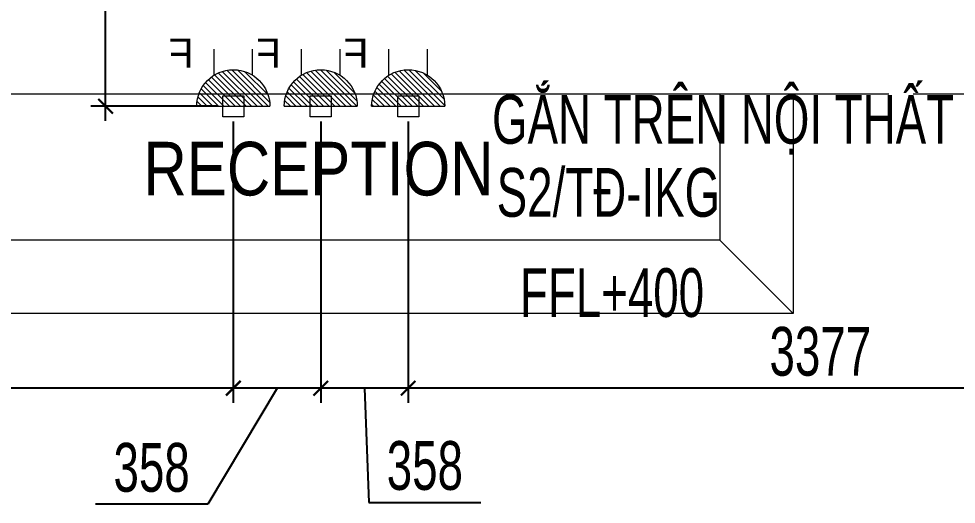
# Model space of a CAD drawing. Header units: millimetres. Extents: x -343543 to 400519, y -115663 to 104219.
# Drawn here: x -319736 to -315895, y 4317 to 6308 of the extents above; entities that cross this region are included whole.
import ezdxf
from ezdxf.xclip import XClip

# ---------------------------------------------------------------- set-up
doc = ezdxf.new("R2010")
doc.units = ezdxf.units.MM
doc.header["$XCLIPFRAME"] = 0
doc.linetypes.add('XREF MAT BANG TUONG XAY$0$CENTER', pattern=[50.8, 31.75, -6.35, 6.35, -6.35])
doc.layers.get('0').update_dxf_attribs({"color": 231, "lineweight": 0})
doc.layers.get('DefPoints').update_dxf_attribs({"color": 191})
for name, color, linetype, lineweight in [('1-INNO-E-Socket', 4, 'Continuous', 5), ('A-PATT', 252, 'Continuous', 9), ('A-SYMBOLS', 10, 'Continuous', 13), ('E - EQ', 10, 'Continuous', 25), ('RSA -DIM', 231, 'Continuous', 0), ('SME-E-POW-DIM', 135, 'Continuous', 18), ('SME-E-POW-NOTE', 134, 'Continuous', 18), ('XREF MAT BANG TUONG XAY$0$$1$A-TEXT', 8, 'Continuous', 25), ('XREF MAT BANG TUONG XAY$0$A-GRID', 8, 'XREF MAT BANG TUONG XAY$0$CENTER', 15)]:
    doc.layers.add(name, color=color, linetype=linetype, lineweight=lineweight)
doc.layers.add('E-text', color=3, linetype='Continuous')
doc.styles.add('INNO-Arial', font='arial.ttf')
doc.styles.add('SM-DIMTEXT', font='SME.shx', dxfattribs={"width": 0.7})
doc.styles.add('SME-TEXT', font='sme.shx', dxfattribs={"width": 0.7})
doc.styles.add('XREF MAT BANG TUONG XAY$0$Arial', font='arial.ttf', dxfattribs={"width": 0.8})
doc.dimstyles.new('SDIM-100', dxfattribs={"dimscale": 100, "dimtxt": 2, "dimasz": 0.6, "dimexe": 0.6, "dimexo": 0.2, "dimgap": 0.5, "dimtad": 1, "dimdec": 0, "dimzin": 12, "dimtxsty": 'SM-DIMTEXT', "dimblk": 'ARCHTICK', "dimblk1": 'ARCHTICK', "dimblk2": 'ARCHTICK', "dimcen": 0.12, "dimdle": 0.6, "dimclrd": 7, "dimclre": 8, "dimadec": 0, "dimazin": 3, "dimtfac": 2, "dimtix": 1, "dimtmove": 1, "dimatfit": 3, "dimfxl": 1, "dimtzin": 0, "dimarcsym": 1})

# ---------------------------------------------------------------- blocks, each defined once
blk = doc.blocks.new('XREF MAT BANG TUONG XAY$0$00.xref_IKIGAI_Truc')
at = {"layer": 'XREF MAT BANG TUONG XAY$0$A-GRID', "color": 8, "ltscale": 20}
blk.add_lwpolyline([(-2907.5, 6000), (42750, 6000)], dxfattribs=at)
blk = doc.blocks.new('XREF MAT BANG TUONG XAY$0$xref_IKIGAI_Cot')
at = {"layer": 'XREF MAT BANG TUONG XAY$0$A-GRID', "color": 8, "ltscale": 20}
blk.add_lwpolyline([(-2907.5, 6000), (42750, 6000)], dxfattribs=at)
blk = doc.blocks.new('XREF MAT BANG NOI THAT')
at = {"color": 8}
blk.add_line((21700, 5400), (22000, 5100), dxfattribs=at)
for points in [[(18000, 6000), (22000, 6000), (22000, 5100), (18000, 5100)], [(18300, 6000), (21700, 6000), (21700, 5400), (18300, 5400)]]:
    blk.add_lwpolyline(points, close=True, dxfattribs=at)
blk = doc.blocks.new('01.Xref _MB T1')
at = {"color": 8}
blk.add_blockref('XREF MAT BANG TUONG XAY$0$00.xref_IKIGAI_Truc', (0.00011, 0), dxfattribs=at)
ref = blk.add_blockref('XREF MAT BANG TUONG XAY$0$xref_IKIGAI_Cot', (-0.00927, -0.00001), dxfattribs=at)
XClip(ref).set_block_clipping_path([(-1610.3425959283, -2225.6693134198), (41829.1295208634, 21555.8819575264)])
at = {"layer": 'XREF MAT BANG TUONG XAY$0$$1$A-TEXT', "color": 8, "style": 'XREF MAT BANG TUONG XAY$0$Arial', "width": 0.8}
blk.add_text('RECEPTION', height=220, dxfattribs=at).set_placement((19338.76342, 5583.34196))
at = {"layer": 'A-PATT', "color": 8}
blk.add_blockref('XREF MAT BANG NOI THAT', (0, 0), dxfattribs=at)
blk = doc.blocks.new('*U29')
at = {"layer": '1-INNO-E-Socket'}
h = blk.add_hatch(dxfattribs=at)
h.set_pattern_fill('ANSI31,O', scale=106.995219)
h.set_pattern_definition([(45, (-641.971, -356.651), (-9.45713, 9.45713), [])])
h.paths.add_polyline_path([(124.8, 0, 1), (-124.8, 0)])
for p, q in [((-65.7, 106.1), (-65.7, 195.3)), ((65.7, 106.1), (65.7, 195.3)), ((124.8, 0), (-124.8, 0)), ((109.4, 0), (-109.4, 0))]:
    blk.add_line(p, q, dxfattribs=at)
blk.add_arc((0, 0), 124.8, 0, 180, dxfattribs=at)
at = {"layer": 'E-text', "style": 'INNO-Arial'}
blk.add_text('F', height=100, dxfattribs=at).set_placement((135.1, 131.4))
blk = doc.blocks.new('_ArchTick')
at = {"color": 0, "linetype": 'ByBlock', "const_width": 0.15}
blk.add_lwpolyline([(-0.5, -0.5), (0.5, 0.5)], dxfattribs=at)
blk = doc.blocks.new('*D597')
at = {"layer": 'DefPoints', "color": 0, "linetype": 'Continuous', "ltscale": 1000, "transparency": 16777216}
for p in [(-319380.2, 7185), (-318899.8, 7185), (-318899.8, 5949.3)]:
    blk.add_point(p, dxfattribs=at)
at = {"layer": 'RSA -DIM', "color": 7, "linetype": 'Continuous', "lineweight": -2, "ltscale": 1000, "transparency": 16777216}
blk.add_line((-319380.2, 5889.3), (-319380.2, 7245), dxfattribs=at)
at = {"layer": 'RSA -DIM', "color": 8, "linetype": 'Continuous', "lineweight": -2, "ltscale": 1000, "transparency": 16777216}
for p, q in [((-318919.8, 7185), (-319440.2, 7185)), ((-318919.8, 5949.3), (-319440.2, 5949.3))]:
    blk.add_line(p, q, dxfattribs=at)
at = {"layer": 'RSA -DIM', "color": 7, "linetype": 'Continuous', "lineweight": -2, "ltscale": 1000, "transparency": 16777216, "xscale": 60, "yscale": 60, "zscale": 60}
for p, rotation in [((-319380.2, 7185), 90), ((-319380.2, 5949.3), 270)]:
    blk.add_blockref('_ArchTick', p, dxfattribs=dict(at, rotation=rotation))
at = {"layer": 'RSA -DIM', "color": 0, "linetype": 'Continuous', "ltscale": 1000, "transparency": 16777216, "insert": (-319530.2, 6567.2), "char_height": 200, "attachment_point": 5, "rotation": 90, "style": 'SM-DIMTEXT'}
blk.add_mtext('1236', dxfattribs=at)
blk = doc.blocks.new('*D598')
at = {"layer": 'DefPoints', "color": 0, "linetype": 'Continuous', "ltscale": 1000, "transparency": 16777216}
for p in [(-314763.5, 6000), (-318140.2, 5906.3), (-318140.2, 4793.1)]:
    blk.add_point(p, dxfattribs=at)
at = {"layer": 'RSA -DIM', "color": 8, "linetype": 'Continuous', "lineweight": -2, "ltscale": 1000, "transparency": 16777216}
for p, q in [((-314763.5, 5980), (-314763.5, 4733.1)), ((-318140.2, 5886.3), (-318140.2, 4733.1))]:
    blk.add_line(p, q, dxfattribs=at)
at = {"layer": 'RSA -DIM', "color": 7, "linetype": 'Continuous', "lineweight": -2, "ltscale": 1000, "transparency": 16777216}
blk.add_line((-314703.5, 4793.1), (-318200.2, 4793.1), dxfattribs=at)
at = {"layer": 'RSA -DIM', "color": 7, "linetype": 'Continuous', "lineweight": -2, "ltscale": 1000, "transparency": 16777216, "xscale": 60, "yscale": 60, "zscale": 60, "rotation": 180}
blk.add_blockref('_ArchTick', (-318140.2, 4793.1), dxfattribs=at)
at = {"layer": 'RSA -DIM', "color": 7, "linetype": 'Continuous', "lineweight": -2, "ltscale": 1000, "transparency": 16777216, "xscale": 60, "yscale": 60, "zscale": 60}
blk.add_blockref('_ArchTick', (-314763.5, 4793.1), dxfattribs=at)
at = {"layer": 'RSA -DIM', "color": 0, "linetype": 'Continuous', "ltscale": 1000, "transparency": 16777216, "insert": (-316451.8, 4943.1), "char_height": 200, "attachment_point": 5, "style": 'SM-DIMTEXT'}
blk.add_mtext('3377', dxfattribs=at)
blk = doc.blocks.new('*D599')
at = {"layer": 'DefPoints', "color": 0, "linetype": 'Continuous', "ltscale": 1000, "transparency": 16777216}
for p in [(-318498.5, 5906.3), (-318140.2, 5906.3), (-318498.5, 4793.1)]:
    blk.add_point(p, dxfattribs=at)
at = {"layer": 'RSA -DIM', "color": 8, "linetype": 'Continuous', "lineweight": -2, "ltscale": 1000, "transparency": 16777216}
for p, q in [((-318498.5, 5886.3), (-318498.5, 4733.1)), ((-318140.2, 5886.3), (-318140.2, 4733.1))]:
    blk.add_line(p, q, dxfattribs=at)
at = {"layer": 'RSA -DIM', "color": 7, "linetype": 'Continuous', "lineweight": -2, "ltscale": 1000, "transparency": 16777216}
for p, q in [((-318080.2, 4793.1), (-318558.5, 4793.1)), ((-318319.3, 4793.1), (-318302, 4324.8)), ((-318302, 4324.8), (-317842, 4324.8))]:
    blk.add_line(p, q, dxfattribs=at)
at = {"layer": 'RSA -DIM', "color": 7, "linetype": 'Continuous', "lineweight": -2, "ltscale": 1000, "transparency": 16777216, "xscale": 60, "yscale": 60, "zscale": 60, "rotation": 180}
blk.add_blockref('_ArchTick', (-318498.5, 4793.1), dxfattribs=at)
at = {"layer": 'RSA -DIM', "color": 7, "linetype": 'Continuous', "lineweight": -2, "ltscale": 1000, "transparency": 16777216, "xscale": 60, "yscale": 60, "zscale": 60}
blk.add_blockref('_ArchTick', (-318140.2, 4793.1), dxfattribs=at)
at = {"layer": 'RSA -DIM', "color": 0, "linetype": 'Continuous', "ltscale": 1000, "transparency": 16777216, "insert": (-318072, 4474.8), "char_height": 200, "attachment_point": 5, "style": 'SM-DIMTEXT'}
blk.add_mtext('358', dxfattribs=at)
blk = doc.blocks.new('*D600')
at = {"layer": 'DefPoints', "color": 0, "linetype": 'Continuous', "ltscale": 1000, "transparency": 16777216}
for p in [(-318856.8, 5906.3), (-318498.5, 5906.3), (-318856.8, 4793.1)]:
    blk.add_point(p, dxfattribs=at)
at = {"layer": 'RSA -DIM', "color": 8, "linetype": 'Continuous', "lineweight": -2, "ltscale": 1000, "transparency": 16777216}
for p, q in [((-318856.8, 5886.3), (-318856.8, 4733.1)), ((-318498.5, 5886.3), (-318498.5, 4733.1))]:
    blk.add_line(p, q, dxfattribs=at)
at = {"layer": 'RSA -DIM', "color": 7, "linetype": 'Continuous', "lineweight": -2, "ltscale": 1000, "transparency": 16777216}
for p, q in [((-318677.6, 4793.1), (-318961.4, 4317.2)), ((-318438.5, 4793.1), (-318916.8, 4793.1)), ((-318961.4, 4317.2), (-319421.4, 4317.2))]:
    blk.add_line(p, q, dxfattribs=at)
at = {"layer": 'RSA -DIM', "color": 7, "linetype": 'Continuous', "lineweight": -2, "ltscale": 1000, "transparency": 16777216, "xscale": 60, "yscale": 60, "zscale": 60, "rotation": 180}
blk.add_blockref('_ArchTick', (-318856.8, 4793.1), dxfattribs=at)
at = {"layer": 'RSA -DIM', "color": 7, "linetype": 'Continuous', "lineweight": -2, "ltscale": 1000, "transparency": 16777216, "xscale": 60, "yscale": 60, "zscale": 60}
blk.add_blockref('_ArchTick', (-318498.5, 4793.1), dxfattribs=at)
at = {"layer": 'RSA -DIM', "color": 0, "linetype": 'Continuous', "ltscale": 1000, "transparency": 16777216, "insert": (-319191.4, 4467.2), "char_height": 200, "attachment_point": 5, "style": 'SM-DIMTEXT'}
blk.add_mtext('358', dxfattribs=at)
blk = doc.blocks.new('*D601')
at = {"layer": 'DefPoints', "color": 0, "linetype": 'Continuous', "ltscale": 1000, "transparency": 16777216}
for p in [(-318856.8, 5906.3), (-322363.5, 5455.3), (-322363.5, 4793.1)]:
    blk.add_point(p, dxfattribs=at)
at = {"layer": 'RSA -DIM', "color": 8, "linetype": 'Continuous', "lineweight": -2, "ltscale": 1000, "transparency": 16777216}
for p, q in [((-318856.8, 5886.3), (-318856.8, 4733.1)), ((-322363.5, 5435.3), (-322363.5, 4733.1))]:
    blk.add_line(p, q, dxfattribs=at)
at = {"layer": 'RSA -DIM', "color": 7, "linetype": 'Continuous', "lineweight": -2, "ltscale": 1000, "transparency": 16777216}
blk.add_line((-318796.8, 4793.1), (-322423.5, 4793.1), dxfattribs=at)
at = {"layer": 'RSA -DIM', "color": 7, "linetype": 'Continuous', "lineweight": -2, "ltscale": 1000, "transparency": 16777216, "xscale": 60, "yscale": 60, "zscale": 60, "rotation": 180}
blk.add_blockref('_ArchTick', (-322363.5, 4793.1), dxfattribs=at)
at = {"layer": 'RSA -DIM', "color": 7, "linetype": 'Continuous', "lineweight": -2, "ltscale": 1000, "transparency": 16777216, "xscale": 60, "yscale": 60, "zscale": 60}
blk.add_blockref('_ArchTick', (-318856.8, 4793.1), dxfattribs=at)
at = {"layer": 'RSA -DIM', "color": 0, "linetype": 'Continuous', "ltscale": 1000, "transparency": 16777216, "insert": (-320610.1, 4943.1), "char_height": 200, "attachment_point": 5, "style": 'SM-DIMTEXT'}
blk.add_mtext('3507', dxfattribs=at)

msp = doc.modelspace()

# ---------------------------------------------------------------- block references
at = {"layer": 'A-SYMBOLS'}
msp.add_blockref('01.Xref _MB T1', (-338563.5, 0), dxfattribs=at)

# ---------------------------------------------------------------- next in the draw order: linework, layer by layer
at = {"layer": 'SME-E-POW-DIM', "color": 1, "linetype": 'Continuous', "ltscale": 1000, "elevation": 0}
for points in [[(-318899.8, 5992.3), (-318813.8, 5992.3), (-318813.8, 5906.3), (-318899.8, 5906.3)], [(-318541.5, 5992.3), (-318455.5, 5992.3), (-318455.5, 5906.3), (-318541.5, 5906.3)], [(-318183.2, 5992.3), (-318097.2, 5992.3), (-318097.2, 5906.3), (-318183.2, 5906.3)]]:
    msp.add_lwpolyline(points, close=True, dxfattribs=at)

# ---------------------------------------------------------------- next in the draw order: block references
at = {"layer": 'E - EQ', "xscale": -1.2, "yscale": 1.2, "zscale": 1.2}
for p in [(-318856.8, 5949.3), (-318498.5, 5949.3), (-318140.2, 5949.3)]:
    msp.add_blockref('*U29', p, dxfattribs=at)

# ---------------------------------------------------------------- next in the draw order: texts
at = {"layer": 'SME-E-POW-NOTE', "style": 'SME-TEXT', "width": 0.7}
for s, p in [('GẮN TRÊN NỘI THẤT', (-317796.8, 5795.5)), ('S2/TĐ-IKG', (-317777.6, 5496, 0)), ('FFL+400', (-317682.5, 5085.2))]:
    msp.add_text(s, height=200, dxfattribs=at).set_placement(p)

# ---------------------------------------------------------------- next in the draw order: dimensions: what is measured, and where the dimension line sits
at = {"layer": 'RSA -DIM', "color": 1, "linetype": 'Continuous', "ltscale": 1000}
dim = msp.add_linear_dim(base=(-319380.2, 7185), p1=(-318899.8, 5949.3), p2=(-318899.8, 7185), angle=90, dimstyle='SDIM-100', dxfattribs=at)
dim.commit()
dim.dimension.update_dxf_attribs({"geometry": '*D597', "text_midpoint": (-319530.2, 6567.2)})
for base, p1, p2, picture, middle in [((-318140.2, 4793.1), (-314763.5, 6000), (-318140.2, 5906.3), '*D598', (-316451.8, 4943.1)), ((-322363.5, 4793.1), (-318856.8, 5906.3), (-322363.5, 5455.3), '*D601', (-320610.1, 4943.1))]:
    dim = msp.add_linear_dim(base=base, p1=p1, p2=p2, dimstyle='SDIM-100', dxfattribs=at)
    dim.commit()
    dim.dimension.update_dxf_attribs({"geometry": picture, "text_midpoint": middle})
for base, p1, p2, picture, middle in [((-318856.8, 4793.1), (-318498.5, 5906.3), (-318856.8, 5906.3), '*D600', (-319011.4, 4317.2)), ((-318498.5, 4793.1), (-318140.2, 5906.3), (-318498.5, 5906.3), '*D599', (-318252, 4324.8))]:
    dim = msp.add_linear_dim(base=base, p1=p1, p2=p2, dimstyle='SDIM-100', dxfattribs=at)
    dim.commit()
    dim.dimension.update_dxf_attribs({"geometry": picture, "text_midpoint": middle, "dimtype": 160})

doc.saveas('drawing.dxf')
